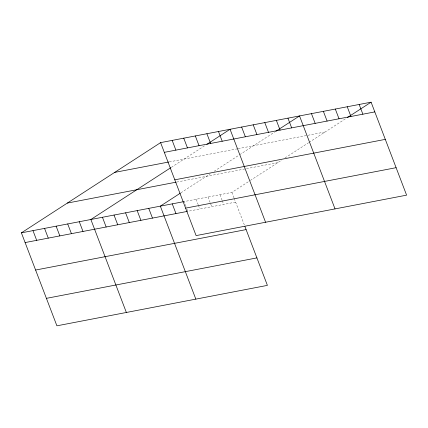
<?xml version="1.0" encoding="UTF-8"?>
<svg xmlns="http://www.w3.org/2000/svg" width="428" height="428" viewBox="0 0 428 428"><rect width="100%" height="100%" fill="white"/><g stroke="black" fill="none" stroke-linecap="round" stroke-linejoin="round"><path stroke-width="0.32" stroke-dasharray="2.14 1.6" d="M171.318 167.353L205.205 145.392M180.867 192.841L210.164 173.854M214.059 171.328L239.118 155.086M239.675 154.727L274.669 132.043M186.046 206.43L184.19 201.567L231.901 192.397L248.657 181.542M250.278 180.488L281.736 160.099M285.075 157.937L308.46 142.781M309.016 142.417L346.241 118.294M169.333 161.896L237.513 148.794M238.155 148.671L325.162 131.952M176.678 182.066L277.836 162.624M235.614 202.123L187.903 211.293L187.207 209.469M231.901 192.397L233.993 197.87M234.223 198.474L244.436 225.224M219.976 194.692L222.062 200.16M222.293 200.769L223.689 204.413M208.045 196.982L211.758 206.708M196.115 199.277L198.207 204.745M198.437 205.354L199.828 208.998"/><path stroke-width="0.64" d="M244.912 226.471L267.404 285.374L56.903 325.82L21.4 232.848L160.596 142.626L371.097 102.18L406.6 195.152L196.099 235.603L160.596 142.626M170.761 167.712L90.864 219.5L126.367 312.472M206.826 144.343L230.061 129.277L265.563 222.255M180.327 193.194L160.334 206.152L195.837 299.124M275.75 131.343L299.525 115.934L335.028 208.907M347.322 117.593L371.097 102.18M164.309 152.352L374.81 111.901M114.661 172.398L168.691 162.019M174.801 179.824L385.302 139.373M67.335 203.075L176.036 182.189M21.4 232.848L183.559 201.69M185.608 208.131L396.109 167.68M25.113 242.569L187.271 211.411M35.604 270.041L246.105 229.595M46.411 298.348L256.912 257.897M359.167 104.469L362.88 114.196M347.242 106.765L350.955 116.486M335.311 109.054L339.024 118.781M323.381 111.35L327.094 121.071M311.456 113.639L315.169 123.36M287.948 118.155L291.661 127.881M276.37 120.38L280.083 130.107M264.793 122.606L268.506 132.327M253.216 124.832L256.928 134.553M241.638 127.057L245.351 136.778M218.483 131.503L222.196 141.229M206.906 133.729L210.619 143.455M195.329 135.954L199.041 145.675M183.751 138.18L187.464 147.901M172.174 140.405L175.887 150.126M172.259 203.862L175.972 213.583M148.751 208.377L152.464 218.098M137.174 210.603L140.887 220.324M125.597 212.828L129.31 222.549M114.019 215.049L117.732 224.775M102.442 217.274L106.155 227.001M79.287 221.725L83 231.446M67.71 223.951L71.422 233.672M56.132 226.177L59.845 235.898M44.555 228.397L48.268 238.123M32.977 230.622L36.69 240.349"/></g></svg>
